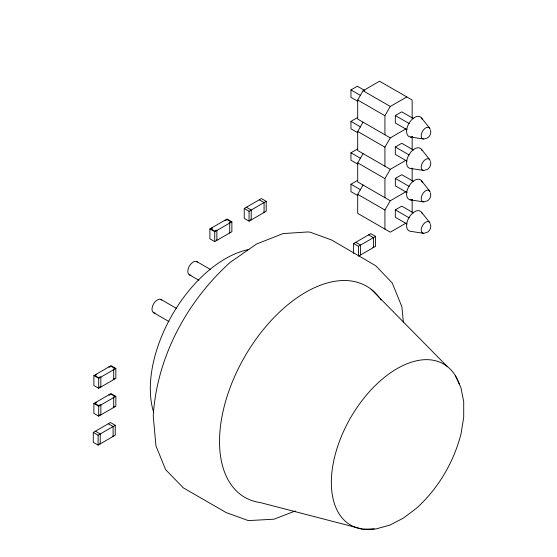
<?xml version="1.0" encoding="UTF-8"?>
<svg xmlns="http://www.w3.org/2000/svg" width="557" height="557" viewBox="0 0 557 557"><rect width="100%" height="100%" fill="white"/><g stroke="black" fill="none" stroke-linecap="round" stroke-linejoin="round"><path stroke-width="0.84" d="M406.039 128.792L390.29 137.892L357.705 119.08L357.705 100.023L363.067 90.742L379.568 81.211L412.152 100.023L412.152 118.216M406.039 160.228L390.29 169.321L357.705 150.515L357.705 131.452L363.067 122.171M406.039 191.657L390.29 200.757L357.705 181.944L357.705 162.888L363.067 153.607M384.929 134.794L384.929 115.738L390.29 106.457L406.791 96.932M406.039 223.092L390.29 232.185L357.705 213.38L357.705 194.323L363.067 185.035M384.929 166.23L384.929 147.173L390.29 137.892M384.929 197.658L384.929 178.602L390.29 169.321M384.929 229.094L384.929 210.038L390.29 200.757M357.664 101.235L350.959 97.364L350.959 89.935L357.385 86.224L364.842 90.526M357.664 132.67L350.959 128.792L350.959 121.37L357.385 117.659M407.014 129.725L395.324 122.979L395.324 115.55L401.757 111.839L413.447 118.592M244.245 208.471L261.393 198.571L266.218 201.356L266.218 211.256L249.07 221.157L244.245 218.372L244.245 208.471L249.07 211.256L266.218 201.356M209.898 228.92L227.047 219.019L231.872 221.804L231.872 231.705L214.724 241.599L209.898 238.821L209.898 228.92L214.724 231.705L231.872 221.804M357.664 164.099L350.959 160.228L350.959 152.799L357.385 149.088M407.014 161.161L395.324 154.407L395.324 146.985L401.757 143.274L413.447 150.021M357.664 195.535L350.959 191.657L350.959 184.235L357.385 180.524M407.014 192.59L395.324 185.843L395.324 178.421L401.757 174.703L413.447 181.457M93.875 375.571L111.024 365.671L115.849 368.456L115.849 378.356L98.7 388.257L93.875 385.472L93.875 375.571L98.7 378.356L115.849 368.456M407.014 224.025L395.324 217.279L395.324 209.85L401.757 206.139L413.447 212.885M98.7 387.637L100.309 386.711L100.845 387.018L100.845 377.117L100.309 376.811L98.7 377.737L94.948 375.571L96.556 374.645L96.02 374.332M114.777 378.356L113.168 379.282L113.705 379.596L113.705 369.695L113.168 369.382L114.777 368.456L111.024 366.29L109.416 367.216L108.88 366.91M353.611 253.421L353.611 243.527L370.76 233.627L375.578 236.412L375.578 246.305L359.147 255.795M353.611 243.527L358.429 246.305L375.578 236.412M93.875 403.463L111.024 393.562L115.849 396.347L115.849 406.248L98.7 416.149L93.875 413.364L93.875 403.463L98.7 406.248L115.849 396.347M98.7 415.529L100.309 414.603L100.845 414.909L100.845 405.009L100.309 404.702L98.7 405.628L94.948 403.463L96.556 402.537L96.02 402.231M114.777 406.248L113.168 407.181L113.705 407.487L113.705 397.587L113.168 397.28L114.777 396.347L111.024 394.182L109.416 395.115L108.88 394.802M93.284 432.42L110.425 422.519L115.25 425.304L115.25 435.205L98.102 445.106L93.284 442.321L93.284 432.42L98.102 435.205L115.25 425.304M426.439 138.421C429.691 137.245 431.466 133.401 430.547 130.115M426.439 169.85C429.691 168.674 431.466 164.83 430.547 161.544M426.439 201.286C429.691 200.109 431.466 196.266 430.547 192.98M426.439 232.715C429.691 231.538 431.466 227.702 430.547 224.408M295.287 510.964L274.079 519.187L248.331 520.607L226.149 512.579L183.281 487.828L165.596 469.614L155.939 445.851L153.231 416.016C156.837 357.155 186.651 301.79 230.02 262.507L256.478 244.05L283.06 233.585L307.924 231.949L310.256 232.227L331.68 240.032L375.801 265.807L392.232 282.998L401.889 306.761L403.359 322.176M363.178 529.15L375.871 528.983L390.004 525.07L403.512 518.045L416.601 508.137C438.331 488.385 453.837 462.129 461.05 433.687L463.716 417.2L463.709 401.618L460.938 387.651L455.487 375.933M410.6 137.05L423.487 138.985M423.487 170.414L410.6 168.479A11.37 6.566 -60 0 1 409.451 153.997A11.37 6.566 -60 0 1 422.171 150.592M410.6 199.914L423.487 201.85M423.487 233.286L410.6 231.343A11.37 6.566 -60 0 1 409.451 216.861A11.37 6.566 -60 0 1 422.171 213.456M362.329 529.073L260.119 502.539A121.872 70.363 -60 0 1 244.864 356.424A121.872 70.363 -60 0 1 378.983 297.097M176.75 308.571L161.05 299.506A7.575 4.372 -60 0 0 153.662 303.767A7.575 4.372 -60 0 0 153.293 312.498L154.073 312.909A7.575 4.372 -60 0 0 154.999 313.041M363.067 90.742L390.29 106.457M350.959 89.935L360.651 95.532M395.324 115.55L409.207 123.57M357.705 100.023L384.929 115.738M350.959 121.37L360.651 126.968M395.324 146.985L409.207 154.999M357.705 131.452L384.929 147.173M350.959 152.799L360.651 158.397M395.324 178.421L409.207 186.435M357.705 162.888L384.929 178.602M350.959 184.235L360.651 189.833M395.324 209.85L409.207 217.864M357.705 194.323L384.929 210.038M368.616 234.859L373.434 237.644L373.434 247.545L372.898 247.238M355.756 242.288L360.574 245.073L360.574 254.974M259.249 199.81L264.074 202.588L264.074 212.489L263.538 212.182M246.389 207.232L251.214 210.017L251.214 219.918L250.678 219.604M224.903 220.259L225.439 220.565L227.047 219.639L230.8 221.804L229.192 222.73L229.728 223.037L229.728 232.937L229.192 232.631M212.043 227.681L212.579 227.987L210.971 228.92L214.724 231.085L216.332 230.152L216.868 230.466L216.868 240.366L216.332 240.053M196.774 261.588L210.233 269.358M189.199 274.692L198.919 280.303M153.293 312.498L168.994 321.563M108.281 423.759L113.106 426.544L113.106 436.437L112.57 436.131M95.421 431.181L100.246 433.966L100.246 443.866L99.71 443.553M161.05 299.506L161.753 300.049M371.094 289.201L447.013 366.276M421.579 118.028L429.698 128.228M421.579 149.464L429.698 159.657M421.579 180.893L429.698 191.093M421.579 212.328L429.698 222.522M412.152 136.653L412.152 149.645M412.152 168.082L412.152 181.081M412.152 199.517L412.152 212.509M358.429 246.305L358.429 256.206M249.07 211.256L249.07 221.157M214.724 231.705L214.724 241.599M98.7 378.356L98.7 388.257M98.7 406.248L98.7 416.149M98.102 435.205L98.102 445.106M412.535 136.855A11.37 6.566 -60 0 1 408.692 123.842A11.37 6.566 -60 0 1 422.171 119.156M425.764 138.373A6.433 3.711 -60 0 1 421.231 136.2A6.433 3.711 -60 0 1 424.97 128.409A6.433 3.711 -60 0 1 430.15 129.231M425.764 232.673A6.433 3.711 -60 0 1 421.231 230.494A6.433 3.711 -60 0 1 424.97 222.709A6.433 3.711 -60 0 1 430.15 223.531M412.535 199.719A11.37 6.566 -60 0 1 408.929 186.275A11.37 6.566 -60 0 1 422.38 182.668M425.764 201.237A6.433 3.711 -60 0 1 421.231 199.065A6.433 3.711 -60 0 1 424.97 191.274A6.433 3.711 -60 0 1 430.15 192.095M425.764 169.808A6.433 3.711 -60 0 1 421.231 167.629A6.433 3.711 -60 0 1 424.97 159.845A6.433 3.711 -60 0 1 430.15 160.667M380.041 298.51A121.872 70.363 -60 0 1 381.058 299.979M374.276 528.941A92.998 53.695 -60 0 1 351.488 416.204A92.998 53.695 -60 0 1 459.588 384.776M190.94 275.165A7.575 4.372 -60 0 1 187.862 272.095L187.834 270.862A7.575 4.372 -60 0 1 191.705 263.148A7.575 4.372 -60 0 1 197.498 262.096M153.725 412.549A106.095 61.256 -60 0 1 172.74 313.96A106.095 61.256 -60 0 1 248.923 249.515"/></g></svg>
